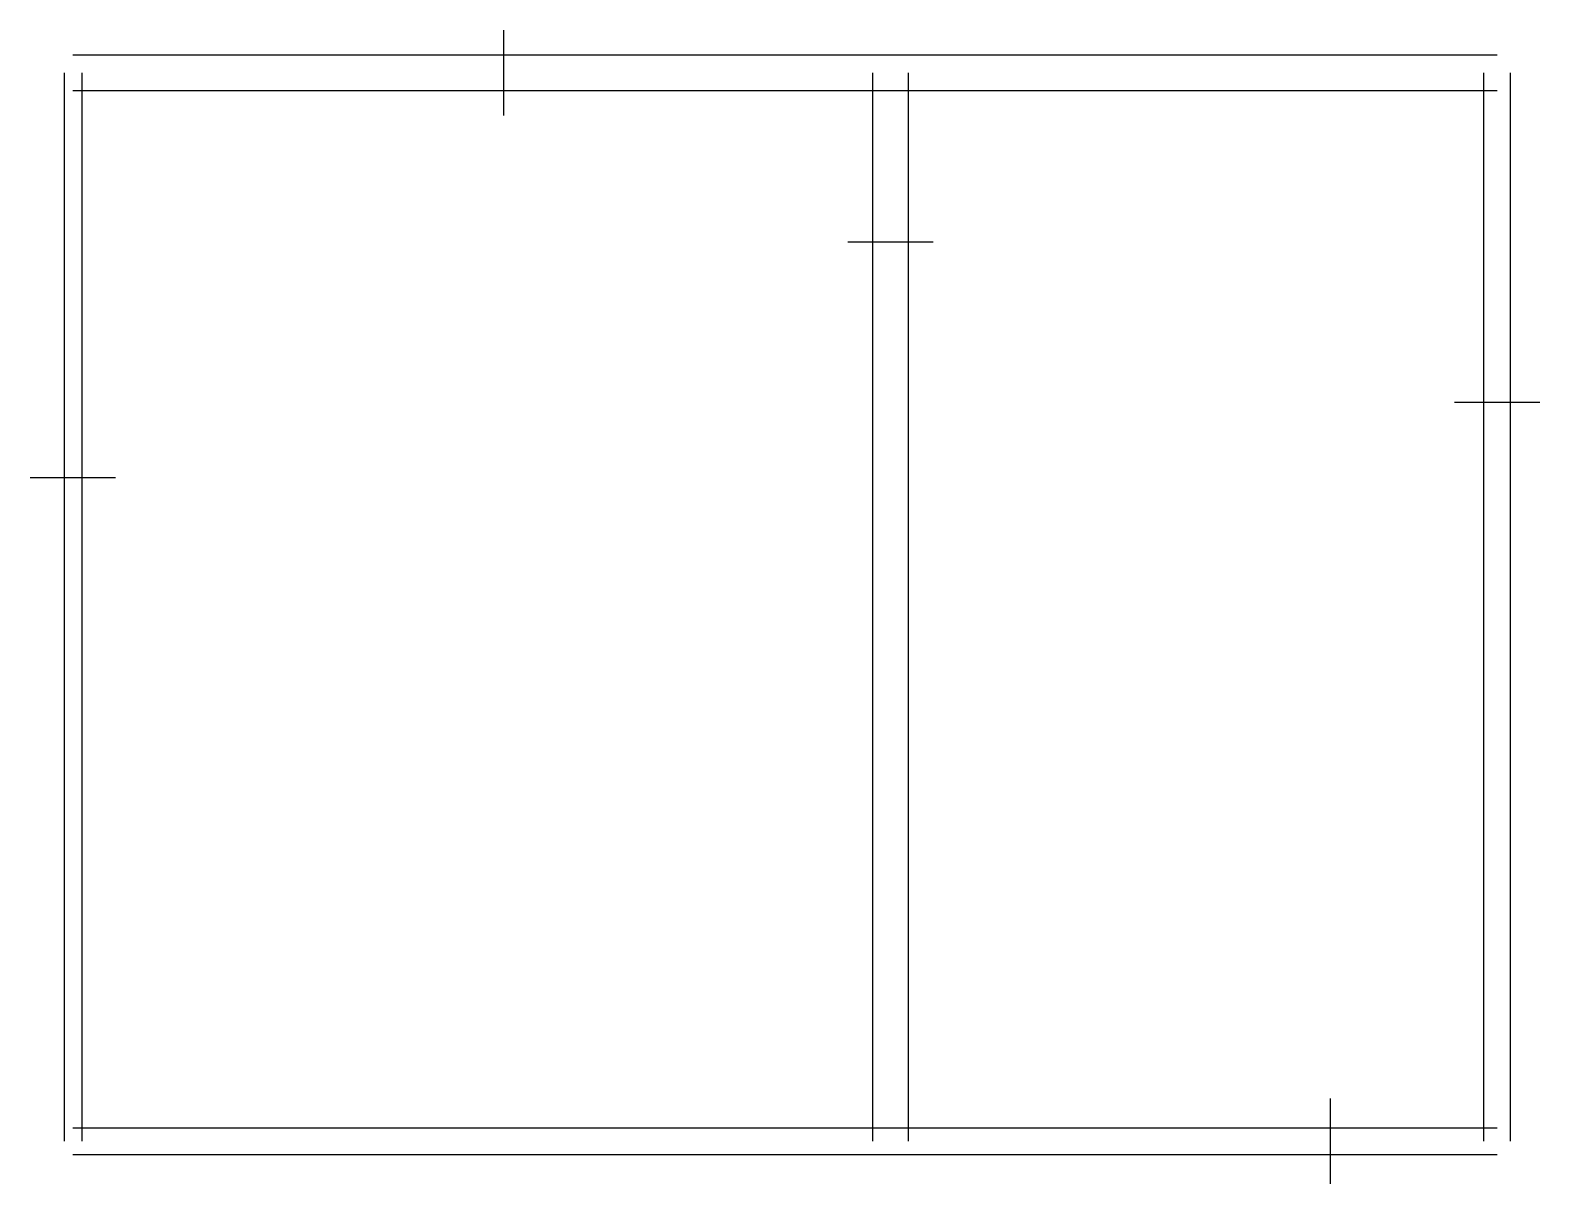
# Model space of a CAD drawing. Header units: millimetres. Extents: x -240 to 8240, y -240 to 6240.
import ezdxf

# ---------------------------------------------------------------- set-up
doc = ezdxf.new("R2010")
doc.units = ezdxf.units.MM
doc.layers.add('OPENING', color=4, linetype='Continuous')
doc.layers.add('WALL', color=7, linetype='Continuous')

msp = doc.modelspace()

# ---------------------------------------------------------------- linework, layer by layer
at = {"layer": 'OPENING'}
for p, q in [((2418.3, 6240), (2418.3, 5760)), ((4833, 5048.8), (4353, 5048.8)), ((8240, 4149), (7760, 4149)), ((-240, 3727), (240, 3727)), ((7064.3, -240), (7064.3, 240))]:
    msp.add_line(p, q, dxfattribs=at)
at = {"layer": 'WALL'}
for p, q in [((8000, 6100), (0, 6100)), ((-50, 6000), (-50, 0)), ((50, 6000), (50, 0)), ((4493, 0), (4493, 6000)), ((4693, 0), (4693, 6000)), ((7925, 0), (7925, 6000)), ((8075, 0), (8075, 6000)), ((8000, 5900), (0, 5900)), ((0, 75), (8000, 75)), ((0, -75), (8000, -75))]:
    msp.add_line(p, q, dxfattribs=at)

doc.saveas('drawing.dxf')
